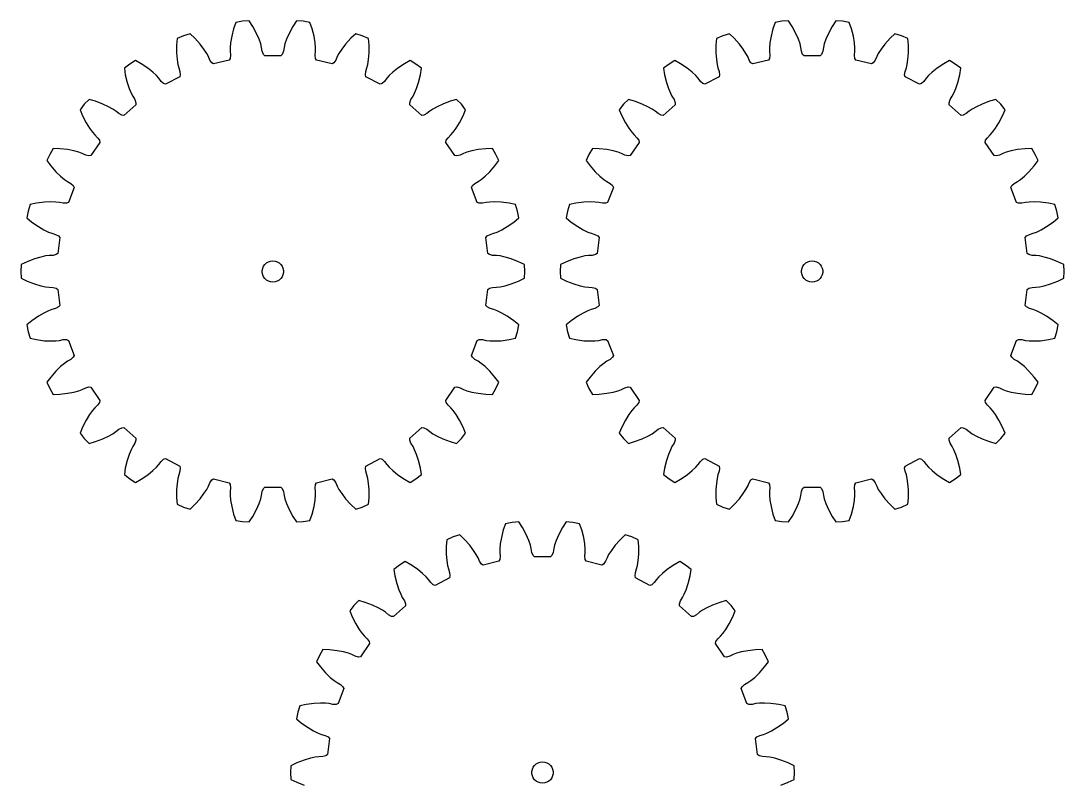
# Model space of a CAD drawing. Extents: x 0 to 148, y 0 to 213.
# Drawn here: x 0 to 147.6, y 104.7 to 212.7 of the extents above; entities that cross this region are included whole.
import ezdxf

# ---------------------------------------------------------------- set-up
doc = ezdxf.new("R2010")
doc.units = 0

msp = doc.modelspace()

# ---------------------------------------------------------------- linework, layer by layer
for p, q in [((31.35, 212.64), (30.4, 212.46)), ((32.32, 212.7), (31.35, 212.64)), ((32.82, 211.92), (32.32, 212.7)), ((38.98, 212.7), (38.48, 211.92)), ((39.95, 212.64), (38.98, 212.7)), ((40.9, 212.46), (39.95, 212.64)), ((107.65, 212.64), (106.7, 212.46)), ((108.62, 212.7), (107.65, 212.64)), ((109.12, 211.92), (108.62, 212.7)), ((115.28, 212.7), (114.78, 211.92)), ((116.25, 212.64), (115.28, 212.7)), ((117.2, 212.46), (116.25, 212.64)), ((30.1, 211.59), (29.83, 210.51)), ((30.4, 212.46), (30.1, 211.59)), ((33.35, 210.93), (32.82, 211.92)), ((38.48, 211.92), (37.95, 210.93)), ((41.2, 211.59), (40.9, 212.46)), ((41.48, 210.51), (41.2, 211.59)), ((106.4, 211.59), (106.13, 210.51)), ((106.7, 212.46), (106.4, 211.59)), ((109.65, 210.93), (109.12, 211.92)), ((114.78, 211.92), (114.26, 210.93)), ((117.5, 211.59), (117.2, 212.46)), ((117.78, 210.51), (117.5, 211.59)), ((22.12, 210.18), (22.04, 209.26)), ((23.01, 210.58), (22.12, 210.18)), ((23.93, 210.87), (23.01, 210.58)), ((24.61, 210.23), (23.93, 210.87)), ((25.35, 209.4), (24.61, 210.23)), ((29.67, 209.61), (29.61, 208.9)), ((29.83, 210.51), (29.67, 209.61)), ((33.71, 210.1), (33.35, 210.93)), ((33.94, 209.43), (33.71, 210.1)), ((37.59, 210.1), (37.36, 209.43)), ((37.95, 210.93), (37.59, 210.1)), ((41.63, 209.61), (41.48, 210.51)), ((41.69, 208.9), (41.63, 209.61)), ((46.7, 210.23), (45.95, 209.4)), ((47.37, 210.87), (46.7, 210.23)), ((48.29, 210.58), (47.37, 210.87)), ((49.18, 210.18), (48.29, 210.58)), ((49.26, 209.26), (49.18, 210.18)), ((98.43, 210.18), (98.34, 209.26)), ((99.31, 210.58), (98.43, 210.18)), ((100.24, 210.87), (99.31, 210.58)), ((100.91, 210.23), (100.24, 210.87)), ((101.65, 209.4), (100.91, 210.23)), ((105.97, 209.61), (105.91, 208.9)), ((106.13, 210.51), (105.97, 209.61)), ((110.01, 210.1), (109.65, 210.93)), ((110.24, 209.43), (110.01, 210.1)), ((113.89, 210.1), (113.66, 209.43)), ((114.26, 210.93), (113.89, 210.1)), ((117.93, 209.61), (117.78, 210.51)), ((117.99, 208.9), (117.93, 209.61)), ((123, 210.23), (122.25, 209.4)), ((123.67, 210.87), (123, 210.23)), ((124.59, 210.58), (123.67, 210.87)), ((125.48, 210.18), (124.59, 210.58)), ((125.56, 209.26), (125.48, 210.18)), ((22.04, 209.26), (22.04, 208.15)), ((22.04, 208.15), (22.1, 207.24)), ((25.91, 208.68), (25.35, 209.4)), ((26.29, 208.08), (25.91, 208.68)), ((29.61, 208.9), (29.61, 208.4)), ((29.61, 208.4), (29.65, 207.85)), ((34.06, 208.94), (33.94, 209.43)), ((34.16, 208.4), (34.06, 208.94)), ((34.31, 207.96), (34.16, 208.4)), ((37.15, 208.4), (36.99, 207.96)), ((37.24, 208.94), (37.15, 208.4)), ((37.36, 209.43), (37.24, 208.94)), ((41.65, 207.85), (41.69, 208.4)), ((41.69, 208.4), (41.69, 208.9)), ((45.4, 208.68), (45.01, 208.08)), ((45.95, 209.4), (45.4, 208.68)), ((49.2, 207.24), (49.27, 208.15)), ((49.27, 208.15), (49.26, 209.26)), ((98.34, 209.26), (98.34, 208.15)), ((98.34, 208.15), (98.4, 207.24)), ((102.21, 208.68), (101.65, 209.4)), ((102.59, 208.08), (102.21, 208.68)), ((105.91, 208.9), (105.91, 208.4)), ((105.91, 208.4), (105.95, 207.85)), ((110.37, 208.94), (110.24, 209.43)), ((110.46, 208.4), (110.37, 208.94)), ((110.61, 207.96), (110.46, 208.4)), ((113.45, 208.4), (113.29, 207.96)), ((113.54, 208.94), (113.45, 208.4)), ((113.66, 209.43), (113.54, 208.94)), ((117.96, 207.85), (118, 208.4)), ((118, 208.4), (117.99, 208.9)), ((121.7, 208.68), (121.31, 208.08)), ((122.25, 209.4), (121.7, 208.68)), ((125.5, 207.24), (125.57, 208.15)), ((125.57, 208.15), (125.56, 209.26)), ((16.23, 207.09), (15.4, 206.59)), ((17.03, 206.63), (16.23, 207.09)), ((22.1, 207.24), (22.21, 206.54)), ((26.53, 207.64), (26.29, 208.08)), ((26.74, 207.13), (26.53, 207.64)), ((27, 206.75), (26.74, 207.13)), ((27.24, 206.6), (27, 206.75)), ((29.46, 207.14), (27.24, 206.6)), ((29.6, 207.39), (29.46, 207.14)), ((29.65, 207.85), (29.6, 207.39)), ((34.51, 207.75), (34.31, 207.96)), ((36.79, 207.75), (34.51, 207.75)), ((36.99, 207.96), (36.79, 207.75)), ((41.7, 207.39), (41.65, 207.85)), ((41.85, 207.14), (41.7, 207.39)), ((44.06, 206.6), (41.85, 207.14)), ((44.3, 206.75), (44.06, 206.6)), ((44.56, 207.13), (44.3, 206.75)), ((44.77, 207.64), (44.56, 207.13)), ((45.01, 208.08), (44.77, 207.64)), ((49.09, 206.54), (49.2, 207.24)), ((55.07, 207.09), (54.27, 206.63)), ((55.9, 206.59), (55.07, 207.09)), ((92.53, 207.09), (91.7, 206.59)), ((93.33, 206.63), (92.53, 207.09)), ((98.4, 207.24), (98.51, 206.54)), ((102.83, 207.64), (102.59, 208.08)), ((103.05, 207.13), (102.83, 207.64)), ((103.3, 206.75), (103.05, 207.13)), ((103.55, 206.6), (103.3, 206.75)), ((105.76, 207.14), (103.55, 206.6)), ((105.9, 207.39), (105.76, 207.14)), ((105.95, 207.85), (105.9, 207.39)), ((110.81, 207.75), (110.61, 207.96)), ((113.09, 207.75), (110.81, 207.75)), ((113.29, 207.96), (113.09, 207.75)), ((118, 207.39), (117.96, 207.85)), ((118.15, 207.14), (118, 207.39)), ((120.36, 206.6), (118.15, 207.14)), ((120.6, 206.75), (120.36, 206.6)), ((120.86, 207.13), (120.6, 206.75)), ((121.08, 207.64), (120.86, 207.13)), ((121.31, 208.08), (121.08, 207.64)), ((125.39, 206.54), (125.5, 207.24)), ((131.37, 207.09), (130.57, 206.63)), ((132.2, 206.59), (131.37, 207.09)), ((15.4, 206.59), (14.64, 205.99)), ((14.64, 205.99), (14.78, 205.08)), ((17.96, 206.01), (17.03, 206.63)), ((18.67, 205.43), (17.96, 206.01)), ((19.18, 204.95), (18.67, 205.43)), ((22.21, 206.54), (22.33, 206.04)), ((22.33, 206.04), (22.5, 205.52)), ((22.5, 205.52), (22.56, 205.07)), ((48.74, 205.07), (48.8, 205.52)), ((48.8, 205.52), (48.97, 206.04)), ((48.97, 206.04), (49.09, 206.54)), ((52.64, 205.43), (52.12, 204.95)), ((53.35, 206.01), (52.64, 205.43)), ((54.27, 206.63), (53.35, 206.01)), ((56.67, 205.99), (55.9, 206.59)), ((56.52, 205.08), (56.67, 205.99)), ((91.7, 206.59), (90.94, 205.99)), ((90.94, 205.99), (91.08, 205.08)), ((94.26, 206.01), (93.33, 206.63)), ((94.97, 205.43), (94.26, 206.01)), ((95.48, 204.95), (94.97, 205.43)), ((98.51, 206.54), (98.63, 206.04)), ((98.63, 206.04), (98.8, 205.52)), ((98.8, 205.52), (98.86, 205.07)), ((125.04, 205.07), (125.11, 205.52)), ((125.11, 205.52), (125.28, 206.04)), ((125.28, 206.04), (125.39, 206.54)), ((128.94, 205.43), (128.42, 204.95)), ((129.65, 206.01), (128.94, 205.43)), ((130.57, 206.63), (129.65, 206.01)), ((132.97, 205.99), (132.2, 206.59)), ((132.83, 205.08), (132.97, 205.99)), ((14.78, 205.08), (15.04, 203.99)), ((15.04, 203.99), (15.32, 203.12)), ((19.52, 204.57), (19.18, 204.95)), ((19.85, 204.13), (19.52, 204.57)), ((20.19, 203.82), (19.85, 204.13)), ((20.46, 203.73), (20.19, 203.82)), ((22.48, 204.79), (20.46, 203.73)), ((22.56, 205.07), (22.48, 204.79)), ((48.82, 204.79), (48.74, 205.07)), ((50.84, 203.73), (48.82, 204.79)), ((51.11, 203.82), (50.84, 203.73)), ((51.45, 204.13), (51.11, 203.82)), ((51.78, 204.57), (51.45, 204.13)), ((52.12, 204.95), (51.78, 204.57)), ((55.98, 203.12), (56.27, 203.99)), ((56.27, 203.99), (56.52, 205.08)), ((91.08, 205.08), (91.34, 203.99)), ((91.34, 203.99), (91.62, 203.12)), ((95.82, 204.57), (95.48, 204.95)), ((96.15, 204.13), (95.82, 204.57)), ((96.49, 203.82), (96.15, 204.13)), ((96.77, 203.73), (96.49, 203.82)), ((98.78, 204.79), (96.77, 203.73)), ((98.86, 205.07), (98.78, 204.79)), ((125.12, 204.79), (125.04, 205.07)), ((127.14, 203.73), (125.12, 204.79)), ((127.41, 203.82), (127.14, 203.73)), ((127.75, 204.13), (127.41, 203.82)), ((128.08, 204.57), (127.75, 204.13)), ((128.42, 204.95), (128.08, 204.57)), ((132.28, 203.12), (132.57, 203.99)), ((132.57, 203.99), (132.83, 205.08)), ((15.32, 203.12), (15.59, 202.47)), ((15.59, 202.47), (15.82, 202.02)), ((55.48, 202.02), (55.71, 202.47)), ((55.71, 202.47), (55.98, 203.12)), ((91.62, 203.12), (91.89, 202.47)), ((91.89, 202.47), (92.12, 202.02)), ((131.78, 202.02), (132.01, 202.47)), ((132.01, 202.47), (132.28, 203.12)), ((8.97, 200.89), (8.37, 200.12)), ((9.65, 201.57), (8.97, 200.89)), ((10.54, 201.32), (9.65, 201.57)), ((11.59, 200.93), (10.54, 201.32)), ((12.41, 200.55), (11.59, 200.93)), ((16.27, 200.84), (14.57, 199.33)), ((15.82, 202.02), (16.11, 201.55)), ((16.11, 201.55), (16.28, 201.12)), ((16.28, 201.12), (16.27, 200.84)), ((55.02, 201.12), (55.19, 201.55)), ((55.03, 200.84), (55.02, 201.12)), ((56.73, 199.33), (55.03, 200.84)), ((55.19, 201.55), (55.48, 202.02)), ((59.71, 200.93), (58.89, 200.55)), ((60.76, 201.32), (59.71, 200.93)), ((61.65, 201.57), (60.76, 201.32)), ((62.34, 200.89), (61.65, 201.57)), ((62.93, 200.12), (62.34, 200.89)), ((85.27, 200.89), (84.67, 200.12)), ((85.95, 201.57), (85.27, 200.89)), ((86.84, 201.32), (85.95, 201.57)), ((87.89, 200.93), (86.84, 201.32)), ((88.72, 200.55), (87.89, 200.93)), ((92.57, 200.84), (90.87, 199.33)), ((92.12, 202.02), (92.41, 201.55)), ((92.41, 201.55), (92.59, 201.12)), ((92.59, 201.12), (92.57, 200.84)), ((131.32, 201.12), (131.49, 201.55)), ((131.33, 200.84), (131.32, 201.12)), ((133.03, 199.33), (131.33, 200.84)), ((131.49, 201.55), (131.78, 202.02)), ((136.02, 200.93), (135.19, 200.55)), ((137.06, 201.32), (136.02, 200.93)), ((137.95, 201.57), (137.06, 201.32)), ((138.64, 200.89), (137.95, 201.57)), ((139.24, 200.12), (138.64, 200.89)), ((8.37, 200.12), (8.72, 199.27)), ((8.72, 199.27), (9.23, 198.28)), ((13.03, 200.2), (12.41, 200.55)), ((13.45, 199.92), (13.03, 200.2)), ((13.88, 199.57), (13.45, 199.92)), ((14.28, 199.35), (13.88, 199.57)), ((14.57, 199.33), (14.28, 199.35)), ((57.02, 199.35), (56.73, 199.33)), ((57.43, 199.57), (57.02, 199.35)), ((57.85, 199.92), (57.43, 199.57)), ((58.27, 200.2), (57.85, 199.92)), ((58.89, 200.55), (58.27, 200.2)), ((62.07, 198.28), (62.58, 199.27)), ((62.58, 199.27), (62.93, 200.12)), ((84.67, 200.12), (85.03, 199.27)), ((85.03, 199.27), (85.54, 198.28)), ((89.33, 200.2), (88.72, 200.55)), ((89.75, 199.92), (89.33, 200.2)), ((90.18, 199.57), (89.75, 199.92)), ((90.58, 199.35), (90.18, 199.57)), ((90.87, 199.33), (90.58, 199.35)), ((133.32, 199.35), (133.03, 199.33)), ((133.73, 199.57), (133.32, 199.35)), ((134.15, 199.92), (133.73, 199.57)), ((134.57, 200.2), (134.15, 199.92)), ((135.19, 200.55), (134.57, 200.2)), ((138.37, 198.28), (138.88, 199.27)), ((138.88, 199.27), (139.24, 200.12)), ((9.23, 198.28), (9.72, 197.5)), ((61.58, 197.5), (62.07, 198.28)), ((85.54, 198.28), (86.02, 197.5)), ((137.89, 197.5), (138.37, 198.28)), ((9.72, 197.5), (10.14, 196.94)), ((10.14, 196.94), (10.47, 196.55)), ((10.47, 196.55), (10.86, 196.17)), ((60.44, 196.17), (60.83, 196.55)), ((60.83, 196.55), (61.16, 196.94)), ((61.16, 196.94), (61.58, 197.5)), ((86.02, 197.5), (86.44, 196.94)), ((86.44, 196.94), (86.77, 196.55)), ((86.77, 196.55), (87.16, 196.17)), ((136.74, 196.17), (137.13, 196.55)), ((137.13, 196.55), (137.46, 196.94)), ((137.46, 196.94), (137.89, 197.5)), ((11.19, 195.51), (9.9, 193.64)), ((10.86, 196.17), (11.13, 195.8)), ((11.13, 195.8), (11.19, 195.51)), ((60.11, 195.51), (60.17, 195.8)), ((61.4, 193.64), (60.11, 195.51)), ((60.17, 195.8), (60.44, 196.17)), ((87.49, 195.51), (86.2, 193.64)), ((87.16, 196.17), (87.43, 195.8)), ((87.43, 195.8), (87.49, 195.51)), ((136.41, 195.51), (136.47, 195.8)), ((137.71, 193.64), (136.41, 195.51)), ((136.47, 195.8), (136.74, 196.17)), ((4.08, 193.81), (3.69, 192.93)), ((4.59, 194.64), (4.08, 193.81)), ((5.51, 194.61), (4.59, 194.64)), ((6.62, 194.49), (5.51, 194.61)), ((7.51, 194.31), (6.62, 194.49)), ((8.2, 194.12), (7.51, 194.31)), ((8.67, 193.94), (8.2, 194.12)), ((9.17, 193.71), (8.67, 193.94)), ((9.61, 193.59), (9.17, 193.71)), ((9.9, 193.64), (9.61, 193.59)), ((61.69, 193.59), (61.4, 193.64)), ((62.14, 193.71), (61.69, 193.59)), ((62.63, 193.94), (62.14, 193.71)), ((63.11, 194.12), (62.63, 193.94)), ((63.79, 194.31), (63.11, 194.12)), ((64.68, 194.49), (63.79, 194.31)), ((65.79, 194.61), (64.68, 194.49)), ((66.72, 194.64), (65.79, 194.61)), ((67.22, 193.81), (66.72, 194.64)), ((67.62, 192.93), (67.22, 193.81)), ((80.38, 193.81), (79.99, 192.93)), ((80.89, 194.64), (80.38, 193.81)), ((81.81, 194.61), (80.89, 194.64)), ((82.92, 194.49), (81.81, 194.61)), ((83.81, 194.31), (82.92, 194.49)), ((84.5, 194.12), (83.81, 194.31)), ((84.97, 193.94), (84.5, 194.12)), ((85.47, 193.71), (84.97, 193.94)), ((85.91, 193.59), (85.47, 193.71)), ((86.2, 193.64), (85.91, 193.59)), ((137.99, 193.59), (137.71, 193.64)), ((138.44, 193.71), (137.99, 193.59)), ((138.93, 193.94), (138.44, 193.71)), ((139.41, 194.12), (138.93, 193.94)), ((140.09, 194.31), (139.41, 194.12)), ((140.99, 194.49), (140.09, 194.31)), ((142.09, 194.61), (140.99, 194.49)), ((143.02, 194.64), (142.09, 194.61)), ((143.52, 193.81), (143.02, 194.64)), ((143.92, 192.93), (143.52, 193.81)), ((3.69, 192.93), (4.24, 192.19)), ((4.24, 192.19), (4.97, 191.35)), ((66.33, 191.35), (67.07, 192.19)), ((67.07, 192.19), (67.62, 192.93)), ((79.99, 192.93), (80.54, 192.19)), ((80.54, 192.19), (81.27, 191.35)), ((142.63, 191.35), (143.37, 192.19)), ((143.37, 192.19), (143.92, 192.93)), ((4.97, 191.35), (5.62, 190.71)), ((5.62, 190.71), (6.17, 190.26)), ((65.13, 190.26), (65.68, 190.71)), ((65.68, 190.71), (66.33, 191.35)), ((81.27, 191.35), (81.92, 190.71)), ((81.92, 190.71), (82.47, 190.26)), ((141.43, 190.26), (141.98, 190.71)), ((141.98, 190.71), (142.63, 191.35)), ((6.17, 190.26), (6.58, 189.97)), ((6.58, 189.97), (7.05, 189.69)), ((7.53, 189.13), (6.72, 187)), ((7.05, 189.69), (7.41, 189.39)), ((7.41, 189.39), (7.53, 189.13)), ((63.77, 189.13), (63.9, 189.39)), ((64.58, 187), (63.77, 189.13)), ((63.9, 189.39), (64.25, 189.69)), ((64.25, 189.69), (64.72, 189.97)), ((64.72, 189.97), (65.13, 190.26)), ((82.47, 190.26), (82.88, 189.97)), ((82.88, 189.97), (83.36, 189.69)), ((83.83, 189.13), (83.02, 187)), ((83.36, 189.69), (83.71, 189.39)), ((83.71, 189.39), (83.83, 189.13)), ((140.07, 189.13), (140.2, 189.39)), ((140.88, 187), (140.07, 189.13)), ((140.2, 189.39), (140.55, 189.69)), ((140.55, 189.69), (141.02, 189.97)), ((141.02, 189.97), (141.43, 190.26)), ((1.32, 186.7), (1.04, 185.78)), ((2.23, 186.9), (1.32, 186.7)), ((3.34, 187.04), (2.23, 186.9)), ((4.25, 187.08), (3.34, 187.04)), ((4.95, 187.06), (4.25, 187.08)), ((5.46, 187), (4.95, 187.06)), ((5.99, 186.9), (5.46, 187)), ((6.46, 186.89), (5.99, 186.9)), ((6.72, 187), (6.46, 186.89)), ((64.84, 186.89), (64.58, 187)), ((65.31, 186.9), (64.84, 186.89)), ((65.84, 187), (65.31, 186.9)), ((66.35, 187.06), (65.84, 187)), ((67.05, 187.08), (66.35, 187.06)), ((67.97, 187.04), (67.05, 187.08)), ((69.07, 186.9), (67.97, 187.04)), ((69.98, 186.7), (69.07, 186.9)), ((70.27, 185.78), (69.98, 186.7)), ((77.63, 186.7), (77.34, 185.78)), ((78.53, 186.9), (77.63, 186.7)), ((79.64, 187.04), (78.53, 186.9)), ((80.55, 187.08), (79.64, 187.04)), ((81.26, 187.06), (80.55, 187.08)), ((81.76, 187), (81.26, 187.06)), ((82.3, 186.9), (81.76, 187)), ((82.76, 186.89), (82.3, 186.9)), ((83.02, 187), (82.76, 186.89)), ((141.15, 186.89), (140.88, 187)), ((141.61, 186.9), (141.15, 186.89)), ((142.15, 187), (141.61, 186.9)), ((142.65, 187.06), (142.15, 187)), ((143.36, 187.08), (142.65, 187.06)), ((144.27, 187.04), (143.36, 187.08)), ((145.37, 186.9), (144.27, 187.04)), ((146.28, 186.7), (145.37, 186.9)), ((146.57, 185.78), (146.28, 186.7)), ((1.04, 185.78), (0.86, 184.82)), ((0.86, 184.82), (1.57, 184.23)), ((69.73, 184.23), (70.44, 184.82)), ((70.44, 184.82), (70.27, 185.78)), ((77.34, 185.78), (77.16, 184.82)), ((77.16, 184.82), (77.87, 184.23)), ((146.03, 184.23), (146.74, 184.82)), ((146.74, 184.82), (146.57, 185.78)), ((1.57, 184.23), (2.49, 183.59)), ((2.49, 183.59), (3.27, 183.13)), ((3.27, 183.13), (3.91, 182.82)), ((67.39, 182.82), (68.03, 183.13)), ((68.03, 183.13), (68.82, 183.59)), ((68.82, 183.59), (69.73, 184.23)), ((77.87, 184.23), (78.79, 183.59)), ((78.79, 183.59), (79.57, 183.13)), ((79.57, 183.13), (80.21, 182.82)), ((143.69, 182.82), (144.33, 183.13)), ((144.33, 183.13), (145.12, 183.59)), ((145.12, 183.59), (146.03, 184.23)), ((3.91, 182.82), (4.38, 182.64)), ((4.38, 182.64), (4.91, 182.48)), ((4.91, 182.48), (5.32, 182.28)), ((5.5, 182.05), (5.23, 179.79)), ((5.32, 182.28), (5.5, 182.05)), ((65.8, 182.05), (65.98, 182.28)), ((66.07, 179.79), (65.8, 182.05)), ((65.98, 182.28), (66.39, 182.48)), ((66.39, 182.48), (66.92, 182.64)), ((66.92, 182.64), (67.39, 182.82)), ((80.21, 182.82), (80.68, 182.64)), ((80.68, 182.64), (81.21, 182.48)), ((81.21, 182.48), (81.62, 182.28)), ((81.8, 182.05), (81.53, 179.79)), ((81.62, 182.28), (81.8, 182.05)), ((142.1, 182.05), (142.28, 182.28)), ((142.37, 179.79), (142.1, 182.05)), ((142.28, 182.28), (142.7, 182.48)), ((142.7, 182.48), (143.22, 182.64)), ((143.22, 182.64), (143.69, 182.82)), ((0.89, 178.62), (0.06, 178.21)), ((1.93, 179.02), (0.89, 178.62)), ((2.81, 179.28), (1.93, 179.02)), ((3.5, 179.43), (2.81, 179.28)), ((4, 179.49), (3.5, 179.43)), ((4.55, 179.52), (4, 179.49)), ((5, 179.62), (4.55, 179.52)), ((5.23, 179.79), (5, 179.62)), ((34.77, 178.46), (35.04, 178.62)), ((35.04, 178.62), (35.34, 178.71)), ((35.34, 178.71), (35.65, 178.75)), ((35.65, 178.75), (35.96, 178.71)), ((35.96, 178.71), (36.26, 178.62)), ((36.26, 178.62), (36.53, 178.46)), ((66.3, 179.62), (66.07, 179.79)), ((66.75, 179.52), (66.3, 179.62)), ((67.3, 179.49), (66.75, 179.52)), ((67.8, 179.43), (67.3, 179.49)), ((68.5, 179.28), (67.8, 179.43)), ((69.37, 179.02), (68.5, 179.28)), ((70.41, 178.62), (69.37, 179.02)), ((71.24, 178.21), (70.41, 178.62)), ((77.19, 178.62), (76.36, 178.21)), ((78.23, 179.02), (77.19, 178.62)), ((79.11, 179.28), (78.23, 179.02)), ((79.8, 179.43), (79.11, 179.28)), ((80.3, 179.49), (79.8, 179.43)), ((80.85, 179.52), (80.3, 179.49)), ((81.3, 179.62), (80.85, 179.52)), ((81.53, 179.79), (81.3, 179.62)), ((111.07, 178.46), (111.34, 178.62)), ((111.34, 178.62), (111.64, 178.71)), ((111.64, 178.71), (111.95, 178.75)), ((111.95, 178.75), (112.26, 178.71)), ((112.26, 178.71), (112.56, 178.62)), ((112.56, 178.62), (112.83, 178.46)), ((142.6, 179.62), (142.37, 179.79)), ((143.06, 179.52), (142.6, 179.62)), ((143.6, 179.49), (143.06, 179.52)), ((144.1, 179.43), (143.6, 179.49)), ((144.8, 179.28), (144.1, 179.43)), ((145.67, 179.02), (144.8, 179.28)), ((146.71, 178.62), (145.67, 179.02)), ((147.54, 178.21), (146.71, 178.62)), ((0.06, 178.21), (0, 177.25)), ((0, 177.25), (0.06, 176.28)), ((34.16, 177.4), (34.22, 177.71)), ((34.16, 177.09), (34.16, 177.4)), ((34.22, 177.71), (34.35, 178)), ((34.35, 178), (34.54, 178.25)), ((34.54, 178.25), (34.77, 178.46)), ((36.53, 178.46), (36.77, 178.25)), ((36.77, 178.25), (36.95, 178)), ((36.95, 178), (37.08, 177.71)), ((37.08, 177.71), (37.14, 177.4)), ((37.14, 177.4), (37.14, 177.09)), ((71.3, 177.25), (71.24, 178.21)), ((71.24, 176.28), (71.3, 177.25)), ((76.36, 178.21), (76.3, 177.25)), ((76.3, 177.25), (76.36, 176.28)), ((110.46, 177.4), (110.53, 177.71)), ((110.46, 177.09), (110.46, 177.4)), ((110.53, 177.71), (110.65, 178)), ((110.65, 178), (110.84, 178.25)), ((110.84, 178.25), (111.07, 178.46)), ((112.83, 178.46), (113.07, 178.25)), ((113.07, 178.25), (113.25, 178)), ((113.25, 178), (113.38, 177.71)), ((113.38, 177.71), (113.44, 177.4)), ((113.44, 177.4), (113.44, 177.09)), ((147.6, 177.25), (147.54, 178.21)), ((147.54, 176.28), (147.6, 177.25)), ((0.06, 176.28), (0.89, 175.88)), ((0.89, 175.88), (1.93, 175.47)), ((34.22, 176.78), (34.16, 177.09)), ((34.35, 176.5), (34.22, 176.78)), ((34.54, 176.24), (34.35, 176.5)), ((34.77, 176.03), (34.54, 176.24)), ((35.04, 175.88), (34.77, 176.03)), ((35.34, 175.78), (35.04, 175.88)), ((35.65, 175.75), (35.34, 175.78)), ((35.96, 175.78), (35.65, 175.75)), ((36.26, 175.88), (35.96, 175.78)), ((36.53, 176.03), (36.26, 175.88)), ((36.77, 176.24), (36.53, 176.03)), ((36.95, 176.5), (36.77, 176.24)), ((37.08, 176.78), (36.95, 176.5)), ((37.14, 177.09), (37.08, 176.78)), ((69.37, 175.47), (70.41, 175.88)), ((70.41, 175.88), (71.24, 176.28)), ((76.36, 176.28), (77.19, 175.88)), ((77.19, 175.88), (78.23, 175.47)), ((110.53, 176.78), (110.46, 177.09)), ((110.65, 176.5), (110.53, 176.78)), ((110.84, 176.24), (110.65, 176.5)), ((111.07, 176.03), (110.84, 176.24)), ((111.34, 175.88), (111.07, 176.03)), ((111.64, 175.78), (111.34, 175.88)), ((111.95, 175.75), (111.64, 175.78)), ((112.26, 175.78), (111.95, 175.75)), ((112.56, 175.88), (112.26, 175.78)), ((112.83, 176.03), (112.56, 175.88)), ((113.07, 176.24), (112.83, 176.03)), ((113.25, 176.5), (113.07, 176.24)), ((113.38, 176.78), (113.25, 176.5)), ((113.44, 177.09), (113.38, 176.78)), ((145.67, 175.47), (146.71, 175.88)), ((146.71, 175.88), (147.54, 176.28)), ((1.93, 175.47), (2.81, 175.21)), ((2.81, 175.21), (3.5, 175.07)), ((3.5, 175.07), (4, 175)), ((4, 175), (4.55, 174.98)), ((4.55, 174.98), (5, 174.87)), ((5, 174.87), (5.23, 174.7)), ((5.23, 174.7), (5.5, 172.44)), ((65.8, 172.44), (66.07, 174.7)), ((66.07, 174.7), (66.3, 174.87)), ((66.3, 174.87), (66.75, 174.98)), ((66.75, 174.98), (67.3, 175)), ((67.3, 175), (67.8, 175.07)), ((67.8, 175.07), (68.5, 175.21)), ((68.5, 175.21), (69.37, 175.47)), ((78.23, 175.47), (79.11, 175.21)), ((79.11, 175.21), (79.8, 175.07)), ((79.8, 175.07), (80.3, 175)), ((80.3, 175), (80.85, 174.98)), ((80.85, 174.98), (81.3, 174.87)), ((81.3, 174.87), (81.53, 174.7)), ((81.53, 174.7), (81.8, 172.44)), ((142.1, 172.44), (142.37, 174.7)), ((142.37, 174.7), (142.6, 174.87)), ((142.6, 174.87), (143.06, 174.98)), ((143.06, 174.98), (143.6, 175)), ((143.6, 175), (144.1, 175.07)), ((144.1, 175.07), (144.8, 175.21)), ((144.8, 175.21), (145.67, 175.47)), ((3.27, 171.36), (2.49, 170.9)), ((3.91, 171.67), (3.27, 171.36)), ((4.38, 171.85), (3.91, 171.67)), ((4.91, 172.01), (4.38, 171.85)), ((5.32, 172.22), (4.91, 172.01)), ((5.5, 172.44), (5.32, 172.22)), ((65.98, 172.22), (65.8, 172.44)), ((66.39, 172.01), (65.98, 172.22)), ((66.92, 171.85), (66.39, 172.01)), ((67.39, 171.67), (66.92, 171.85)), ((68.03, 171.36), (67.39, 171.67)), ((68.82, 170.9), (68.03, 171.36)), ((79.57, 171.36), (78.79, 170.9)), ((80.21, 171.67), (79.57, 171.36)), ((80.68, 171.85), (80.21, 171.67)), ((81.21, 172.01), (80.68, 171.85)), ((81.62, 172.22), (81.21, 172.01)), ((81.8, 172.44), (81.62, 172.22)), ((142.28, 172.22), (142.1, 172.44)), ((142.7, 172.01), (142.28, 172.22)), ((143.22, 171.85), (142.7, 172.01)), ((143.69, 171.67), (143.22, 171.85)), ((144.33, 171.36), (143.69, 171.67)), ((145.12, 170.9), (144.33, 171.36)), ((1.57, 170.26), (0.86, 169.67)), ((2.49, 170.9), (1.57, 170.26)), ((69.73, 170.26), (68.82, 170.9)), ((70.44, 169.67), (69.73, 170.26)), ((77.87, 170.26), (77.16, 169.67)), ((78.79, 170.9), (77.87, 170.26)), ((146.03, 170.26), (145.12, 170.9)), ((146.74, 169.67), (146.03, 170.26)), ((0.86, 169.67), (1.04, 168.71)), ((1.04, 168.71), (1.32, 167.79)), ((69.98, 167.79), (70.27, 168.71)), ((70.27, 168.71), (70.44, 169.67)), ((77.16, 169.67), (77.34, 168.71)), ((77.34, 168.71), (77.63, 167.79)), ((146.28, 167.79), (146.57, 168.71)), ((146.57, 168.71), (146.74, 169.67)), ((1.32, 167.79), (2.23, 167.6)), ((2.23, 167.6), (3.34, 167.45)), ((3.34, 167.45), (4.25, 167.41)), ((4.25, 167.41), (4.95, 167.43)), ((4.95, 167.43), (5.46, 167.49)), ((5.46, 167.49), (5.99, 167.6)), ((5.99, 167.6), (6.46, 167.61)), ((6.46, 167.61), (6.72, 167.49)), ((6.72, 167.49), (7.53, 165.36)), ((63.77, 165.36), (64.58, 167.49)), ((64.58, 167.49), (64.84, 167.61)), ((64.84, 167.61), (65.31, 167.6)), ((65.31, 167.6), (65.84, 167.49)), ((65.84, 167.49), (66.35, 167.43)), ((66.35, 167.43), (67.05, 167.41)), ((67.05, 167.41), (67.97, 167.45)), ((67.97, 167.45), (69.07, 167.6)), ((69.07, 167.6), (69.98, 167.79)), ((77.63, 167.79), (78.53, 167.6)), ((78.53, 167.6), (79.64, 167.45)), ((79.64, 167.45), (80.55, 167.41)), ((80.55, 167.41), (81.26, 167.43)), ((81.26, 167.43), (81.76, 167.49)), ((81.76, 167.49), (82.3, 167.6)), ((82.3, 167.6), (82.76, 167.61)), ((82.76, 167.61), (83.02, 167.49)), ((83.02, 167.49), (83.83, 165.36)), ((140.07, 165.36), (140.88, 167.49)), ((140.88, 167.49), (141.15, 167.61)), ((141.15, 167.61), (141.61, 167.6)), ((141.61, 167.6), (142.15, 167.49)), ((142.15, 167.49), (142.65, 167.43)), ((142.65, 167.43), (143.36, 167.41)), ((143.36, 167.41), (144.27, 167.45)), ((144.27, 167.45), (145.37, 167.6)), ((145.37, 167.6), (146.28, 167.79)), ((7.53, 165.36), (7.41, 165.1)), ((63.9, 165.1), (63.77, 165.36)), ((83.83, 165.36), (83.71, 165.1)), ((140.2, 165.1), (140.07, 165.36)), ((6.17, 164.24), (5.62, 163.78)), ((6.58, 164.53), (6.17, 164.24)), ((7.05, 164.8), (6.58, 164.53)), ((7.41, 165.1), (7.05, 164.8)), ((64.25, 164.8), (63.9, 165.1)), ((64.72, 164.53), (64.25, 164.8)), ((65.13, 164.24), (64.72, 164.53)), ((65.68, 163.78), (65.13, 164.24)), ((82.47, 164.24), (81.92, 163.78)), ((82.88, 164.53), (82.47, 164.24)), ((83.36, 164.8), (82.88, 164.53)), ((83.71, 165.1), (83.36, 164.8)), ((140.55, 164.8), (140.2, 165.1)), ((141.02, 164.53), (140.55, 164.8)), ((141.43, 164.24), (141.02, 164.53)), ((141.98, 163.78), (141.43, 164.24)), ((4.97, 163.15), (4.24, 162.31)), ((5.62, 163.78), (4.97, 163.15)), ((66.33, 163.15), (65.68, 163.78)), ((67.07, 162.31), (66.33, 163.15)), ((81.27, 163.15), (80.54, 162.31)), ((81.92, 163.78), (81.27, 163.15)), ((142.63, 163.15), (141.98, 163.78)), ((143.37, 162.31), (142.63, 163.15)), ((4.24, 162.31), (3.69, 161.56)), ((3.69, 161.56), (4.08, 160.68)), ((9.17, 160.78), (9.61, 160.9)), ((9.61, 160.9), (9.9, 160.85)), ((61.4, 160.85), (61.69, 160.9)), ((61.69, 160.9), (62.14, 160.78)), ((67.62, 161.56), (67.07, 162.31)), ((67.22, 160.68), (67.62, 161.56)), ((80.54, 162.31), (79.99, 161.56)), ((79.99, 161.56), (80.38, 160.68)), ((85.47, 160.78), (85.91, 160.9)), ((85.91, 160.9), (86.2, 160.85)), ((137.71, 160.85), (137.99, 160.9)), ((137.99, 160.9), (138.44, 160.78)), ((143.92, 161.56), (143.37, 162.31)), ((143.52, 160.68), (143.92, 161.56)), ((4.08, 160.68), (4.59, 159.85)), ((4.59, 159.85), (5.51, 159.88)), ((5.51, 159.88), (6.62, 160.01)), ((6.62, 160.01), (7.51, 160.18)), ((7.51, 160.18), (8.2, 160.37)), ((8.2, 160.37), (8.67, 160.55)), ((8.67, 160.55), (9.17, 160.78)), ((9.9, 160.85), (11.19, 158.98)), ((60.11, 158.98), (61.4, 160.85)), ((62.14, 160.78), (62.63, 160.55)), ((62.63, 160.55), (63.11, 160.37)), ((63.11, 160.37), (63.79, 160.18)), ((63.79, 160.18), (64.68, 160.01)), ((64.68, 160.01), (65.79, 159.88)), ((65.79, 159.88), (66.72, 159.85)), ((66.72, 159.85), (67.22, 160.68)), ((80.38, 160.68), (80.89, 159.85)), ((80.89, 159.85), (81.81, 159.88)), ((81.81, 159.88), (82.92, 160.01)), ((82.92, 160.01), (83.81, 160.18)), ((83.81, 160.18), (84.5, 160.37)), ((84.5, 160.37), (84.97, 160.55)), ((84.97, 160.55), (85.47, 160.78)), ((86.2, 160.85), (87.49, 158.98)), ((136.41, 158.98), (137.71, 160.85)), ((138.44, 160.78), (138.93, 160.55)), ((138.93, 160.55), (139.41, 160.37)), ((139.41, 160.37), (140.09, 160.18)), ((140.09, 160.18), (140.99, 160.01)), ((140.99, 160.01), (142.09, 159.88)), ((142.09, 159.88), (143.02, 159.85)), ((143.02, 159.85), (143.52, 160.68)), ((10.47, 157.94), (10.14, 157.56)), ((10.86, 158.32), (10.47, 157.94)), ((11.13, 158.7), (10.86, 158.32)), ((11.19, 158.98), (11.13, 158.7)), ((60.17, 158.7), (60.11, 158.98)), ((60.44, 158.32), (60.17, 158.7)), ((60.83, 157.94), (60.44, 158.32)), ((61.16, 157.56), (60.83, 157.94)), ((86.77, 157.94), (86.44, 157.56)), ((87.16, 158.32), (86.77, 157.94)), ((87.43, 158.7), (87.16, 158.32)), ((87.49, 158.98), (87.43, 158.7)), ((136.47, 158.7), (136.41, 158.98)), ((136.74, 158.32), (136.47, 158.7)), ((137.13, 157.94), (136.74, 158.32)), ((137.46, 157.56), (137.13, 157.94)), ((9.72, 156.99), (9.23, 156.21)), ((10.14, 157.56), (9.72, 156.99)), ((61.58, 156.99), (61.16, 157.56)), ((62.07, 156.21), (61.58, 156.99)), ((86.02, 156.99), (85.54, 156.21)), ((86.44, 157.56), (86.02, 156.99)), ((137.89, 156.99), (137.46, 157.56)), ((138.37, 156.21), (137.89, 156.99)), ((8.72, 155.22), (8.37, 154.37)), ((9.23, 156.21), (8.72, 155.22)), ((13.88, 154.92), (14.28, 155.14)), ((14.28, 155.14), (14.57, 155.17)), ((14.57, 155.17), (16.27, 153.66)), ((55.03, 153.66), (56.73, 155.17)), ((56.73, 155.17), (57.02, 155.14)), ((57.02, 155.14), (57.43, 154.92)), ((62.58, 155.22), (62.07, 156.21)), ((62.93, 154.37), (62.58, 155.22)), ((85.03, 155.22), (84.67, 154.37)), ((85.54, 156.21), (85.03, 155.22)), ((90.18, 154.92), (90.58, 155.14)), ((90.58, 155.14), (90.87, 155.17)), ((90.87, 155.17), (92.57, 153.66)), ((131.33, 153.66), (133.03, 155.17)), ((133.03, 155.17), (133.32, 155.14)), ((133.32, 155.14), (133.73, 154.92)), ((138.88, 155.22), (138.37, 156.21)), ((139.24, 154.37), (138.88, 155.22)), ((8.37, 154.37), (8.97, 153.61)), ((8.97, 153.61), (9.65, 152.92)), ((10.54, 153.17), (11.59, 153.56)), ((11.59, 153.56), (12.41, 153.94)), ((12.41, 153.94), (13.03, 154.29)), ((13.03, 154.29), (13.45, 154.58)), ((13.45, 154.58), (13.88, 154.92)), ((16.27, 153.66), (16.28, 153.37)), ((55.02, 153.37), (55.03, 153.66)), ((57.43, 154.92), (57.85, 154.58)), ((57.85, 154.58), (58.27, 154.29)), ((58.27, 154.29), (58.89, 153.94)), ((58.89, 153.94), (59.71, 153.56)), ((59.71, 153.56), (60.76, 153.17)), ((61.65, 152.92), (62.34, 153.61)), ((62.34, 153.61), (62.93, 154.37)), ((84.67, 154.37), (85.27, 153.61)), ((85.27, 153.61), (85.95, 152.92)), ((86.84, 153.17), (87.89, 153.56)), ((87.89, 153.56), (88.72, 153.94)), ((88.72, 153.94), (89.33, 154.29)), ((89.33, 154.29), (89.75, 154.58)), ((89.75, 154.58), (90.18, 154.92)), ((92.57, 153.66), (92.59, 153.37)), ((131.32, 153.37), (131.33, 153.66)), ((133.73, 154.92), (134.15, 154.58)), ((134.15, 154.58), (134.57, 154.29)), ((134.57, 154.29), (135.19, 153.94)), ((135.19, 153.94), (136.02, 153.56)), ((136.02, 153.56), (137.06, 153.17)), ((137.95, 152.92), (138.64, 153.61)), ((138.64, 153.61), (139.24, 154.37)), ((9.65, 152.92), (10.54, 153.17)), ((15.82, 152.47), (15.59, 152.02)), ((16.11, 152.94), (15.82, 152.47)), ((16.28, 153.37), (16.11, 152.94)), ((55.19, 152.94), (55.02, 153.37)), ((55.48, 152.47), (55.19, 152.94)), ((55.71, 152.02), (55.48, 152.47)), ((60.76, 153.17), (61.65, 152.92)), ((85.95, 152.92), (86.84, 153.17)), ((92.12, 152.47), (91.89, 152.02)), ((92.41, 152.94), (92.12, 152.47)), ((92.59, 153.37), (92.41, 152.94)), ((131.49, 152.94), (131.32, 153.37)), ((131.78, 152.47), (131.49, 152.94)), ((132.01, 152.02), (131.78, 152.47)), ((137.06, 153.17), (137.95, 152.92)), ((15.32, 151.37), (15.04, 150.5)), ((15.59, 152.02), (15.32, 151.37)), ((19.85, 150.36), (20.19, 150.67)), ((20.19, 150.67), (20.46, 150.76)), ((20.46, 150.76), (22.48, 149.7)), ((48.82, 149.7), (50.84, 150.76)), ((50.84, 150.76), (51.11, 150.67)), ((51.11, 150.67), (51.45, 150.36)), ((55.98, 151.37), (55.71, 152.02)), ((56.27, 150.5), (55.98, 151.37)), ((91.62, 151.37), (91.34, 150.5)), ((91.89, 152.02), (91.62, 151.37)), ((96.15, 150.36), (96.49, 150.67)), ((96.49, 150.67), (96.77, 150.76)), ((96.77, 150.76), (98.78, 149.7)), ((125.12, 149.7), (127.14, 150.76)), ((127.14, 150.76), (127.41, 150.67)), ((127.41, 150.67), (127.75, 150.36)), ((132.28, 151.37), (132.01, 152.02)), ((132.57, 150.5), (132.28, 151.37)), ((14.78, 149.42), (14.64, 148.5)), ((15.04, 150.5), (14.78, 149.42)), ((18.67, 149.06), (19.18, 149.55)), ((19.18, 149.55), (19.52, 149.92)), ((19.52, 149.92), (19.85, 150.36)), ((22.48, 149.7), (22.56, 149.43)), ((22.56, 149.43), (22.5, 148.97)), ((48.74, 149.43), (48.82, 149.7)), ((48.8, 148.97), (48.74, 149.43)), ((51.45, 150.36), (51.78, 149.92)), ((51.78, 149.92), (52.12, 149.55)), ((52.12, 149.55), (52.64, 149.06)), ((56.52, 149.42), (56.27, 150.5)), ((56.67, 148.5), (56.52, 149.42)), ((91.08, 149.42), (90.94, 148.5)), ((91.34, 150.5), (91.08, 149.42)), ((94.97, 149.06), (95.48, 149.55)), ((95.48, 149.55), (95.82, 149.92)), ((95.82, 149.92), (96.15, 150.36)), ((98.78, 149.7), (98.86, 149.43)), ((98.86, 149.43), (98.8, 148.97)), ((125.04, 149.43), (125.12, 149.7)), ((125.11, 148.97), (125.04, 149.43)), ((127.75, 150.36), (128.08, 149.92)), ((128.08, 149.92), (128.42, 149.55)), ((128.42, 149.55), (128.94, 149.06)), ((132.83, 149.42), (132.57, 150.5)), ((132.97, 148.5), (132.83, 149.42)), ((14.64, 148.5), (15.4, 147.91)), ((15.4, 147.91), (16.23, 147.4)), ((16.23, 147.4), (17.03, 147.86)), ((17.03, 147.86), (17.96, 148.49)), ((17.96, 148.49), (18.67, 149.06)), ((22.21, 147.96), (22.1, 147.26)), ((22.33, 148.45), (22.21, 147.96)), ((22.5, 148.97), (22.33, 148.45)), ((26.74, 147.36), (27, 147.74)), ((27, 147.74), (27.24, 147.9)), ((27.24, 147.9), (29.46, 147.35)), ((41.85, 147.35), (44.06, 147.9)), ((44.06, 147.9), (44.3, 147.74)), ((44.3, 147.74), (44.56, 147.36)), ((48.97, 148.45), (48.8, 148.97)), ((49.09, 147.96), (48.97, 148.45)), ((49.2, 147.26), (49.09, 147.96)), ((52.64, 149.06), (53.35, 148.49)), ((53.35, 148.49), (54.27, 147.86)), ((54.27, 147.86), (55.07, 147.4)), ((55.07, 147.4), (55.9, 147.91)), ((55.9, 147.91), (56.67, 148.5)), ((90.94, 148.5), (91.7, 147.91)), ((91.7, 147.91), (92.53, 147.4)), ((92.53, 147.4), (93.33, 147.86)), ((93.33, 147.86), (94.26, 148.49)), ((94.26, 148.49), (94.97, 149.06)), ((98.51, 147.96), (98.4, 147.26)), ((98.63, 148.45), (98.51, 147.96)), ((98.8, 148.97), (98.63, 148.45)), ((103.05, 147.36), (103.3, 147.74)), ((103.3, 147.74), (103.55, 147.9)), ((103.55, 147.9), (105.76, 147.35)), ((118.15, 147.35), (120.36, 147.9)), ((120.36, 147.9), (120.6, 147.74)), ((120.6, 147.74), (120.86, 147.36)), ((125.28, 148.45), (125.11, 148.97)), ((125.39, 147.96), (125.28, 148.45)), ((125.5, 147.26), (125.39, 147.96)), ((128.94, 149.06), (129.65, 148.49)), ((129.65, 148.49), (130.57, 147.86)), ((130.57, 147.86), (131.37, 147.4)), ((131.37, 147.4), (132.2, 147.91)), ((132.2, 147.91), (132.97, 148.5)), ((22.1, 147.26), (22.04, 146.35)), ((22.04, 146.35), (22.04, 145.23)), ((25.91, 145.81), (26.29, 146.41)), ((26.29, 146.41), (26.53, 146.86)), ((26.53, 146.86), (26.74, 147.36)), ((29.46, 147.35), (29.6, 147.1)), ((29.6, 147.1), (29.65, 146.64)), ((29.65, 146.64), (29.61, 146.1)), ((34.16, 146.1), (34.31, 146.53)), ((34.31, 146.53), (34.51, 146.74)), ((34.51, 146.74), (36.79, 146.74)), ((36.79, 146.74), (36.99, 146.53)), ((36.99, 146.53), (37.15, 146.1)), ((41.65, 146.64), (41.7, 147.1)), ((41.69, 146.1), (41.65, 146.64)), ((41.7, 147.1), (41.85, 147.35)), ((44.56, 147.36), (44.77, 146.86)), ((44.77, 146.86), (45.01, 146.41)), ((45.01, 146.41), (45.4, 145.81)), ((49.27, 146.35), (49.2, 147.26)), ((49.26, 145.23), (49.27, 146.35)), ((98.4, 147.26), (98.34, 146.35)), ((98.34, 146.35), (98.34, 145.23)), ((102.21, 145.81), (102.59, 146.41)), ((102.59, 146.41), (102.83, 146.86)), ((102.83, 146.86), (103.05, 147.36)), ((105.76, 147.35), (105.9, 147.1)), ((105.9, 147.1), (105.95, 146.64)), ((105.95, 146.64), (105.91, 146.1)), ((110.46, 146.1), (110.61, 146.53)), ((110.61, 146.53), (110.81, 146.74)), ((110.81, 146.74), (113.09, 146.74)), ((113.09, 146.74), (113.29, 146.53)), ((113.29, 146.53), (113.45, 146.1)), ((117.96, 146.64), (118, 147.1)), ((118, 146.1), (117.96, 146.64)), ((118, 147.1), (118.15, 147.35)), ((120.86, 147.36), (121.08, 146.86)), ((121.08, 146.86), (121.31, 146.41)), ((121.31, 146.41), (121.7, 145.81)), ((125.57, 146.35), (125.5, 147.26)), ((125.56, 145.23), (125.57, 146.35)), ((22.04, 145.23), (22.12, 144.31)), ((24.61, 144.26), (25.35, 145.09)), ((25.35, 145.09), (25.91, 145.81)), ((29.61, 146.1), (29.61, 145.59)), ((29.61, 145.59), (29.67, 144.89)), ((29.67, 144.89), (29.83, 143.99)), ((33.71, 144.4), (33.94, 145.07)), ((33.94, 145.07), (34.06, 145.56)), ((34.06, 145.56), (34.16, 146.1)), ((37.15, 146.1), (37.24, 145.56)), ((37.24, 145.56), (37.36, 145.07)), ((37.36, 145.07), (37.59, 144.4)), ((41.48, 143.99), (41.63, 144.89)), ((41.63, 144.89), (41.69, 145.59)), ((41.69, 145.59), (41.69, 146.1)), ((45.4, 145.81), (45.95, 145.09)), ((45.95, 145.09), (46.7, 144.26)), ((49.18, 144.31), (49.26, 145.23)), ((98.34, 145.23), (98.43, 144.31)), ((100.91, 144.26), (101.65, 145.09)), ((101.65, 145.09), (102.21, 145.81)), ((105.91, 146.1), (105.91, 145.59)), ((105.91, 145.59), (105.97, 144.89)), ((105.97, 144.89), (106.13, 143.99)), ((110.01, 144.4), (110.24, 145.07)), ((110.24, 145.07), (110.37, 145.56)), ((110.37, 145.56), (110.46, 146.1)), ((113.45, 146.1), (113.54, 145.56)), ((113.54, 145.56), (113.66, 145.07)), ((113.66, 145.07), (113.89, 144.4)), ((117.78, 143.99), (117.93, 144.89)), ((117.93, 144.89), (117.99, 145.59)), ((117.99, 145.59), (118, 146.1)), ((121.7, 145.81), (122.25, 145.09)), ((122.25, 145.09), (123, 144.26)), ((125.48, 144.31), (125.56, 145.23)), ((22.12, 144.31), (23.01, 143.91)), ((23.01, 143.91), (23.93, 143.62)), ((23.93, 143.62), (24.61, 144.26)), ((29.83, 143.99), (30.1, 142.91)), ((32.82, 142.57), (33.35, 143.56)), ((33.35, 143.56), (33.71, 144.4)), ((37.59, 144.4), (37.95, 143.56)), ((37.95, 143.56), (38.48, 142.57)), ((41.2, 142.91), (41.48, 143.99)), ((46.7, 144.26), (47.37, 143.62)), ((47.37, 143.62), (48.29, 143.91)), ((48.29, 143.91), (49.18, 144.31)), ((98.43, 144.31), (99.31, 143.91)), ((99.31, 143.91), (100.24, 143.62)), ((100.24, 143.62), (100.91, 144.26)), ((106.13, 143.99), (106.4, 142.91)), ((109.12, 142.57), (109.65, 143.56)), ((109.65, 143.56), (110.01, 144.4)), ((113.89, 144.4), (114.26, 143.56)), ((114.26, 143.56), (114.78, 142.57)), ((117.5, 142.91), (117.78, 143.99)), ((123, 144.26), (123.67, 143.62)), ((123.67, 143.62), (124.59, 143.91)), ((124.59, 143.91), (125.48, 144.31)), ((30.1, 142.91), (30.4, 142.03)), ((30.4, 142.03), (31.35, 141.86)), ((31.35, 141.86), (32.32, 141.8)), ((32.32, 141.8), (32.82, 142.57)), ((38.48, 142.57), (38.98, 141.8)), ((38.98, 141.8), (39.95, 141.86)), ((39.95, 141.86), (40.9, 142.03)), ((40.9, 142.03), (41.2, 142.91)), ((69.5, 141.74), (68.55, 141.56)), ((70.47, 141.8), (69.5, 141.74)), ((70.97, 141.02), (70.47, 141.8)), ((77.13, 141.8), (76.63, 141.02)), ((78.1, 141.74), (77.13, 141.8)), ((79.05, 141.56), (78.1, 141.74)), ((106.4, 142.91), (106.7, 142.03)), ((106.7, 142.03), (107.65, 141.86)), ((107.65, 141.86), (108.62, 141.8)), ((108.62, 141.8), (109.12, 142.57)), ((114.78, 142.57), (115.28, 141.8)), ((115.28, 141.8), (116.25, 141.86)), ((116.25, 141.86), (117.2, 142.03)), ((117.2, 142.03), (117.5, 142.91)), ((68.25, 140.69), (67.98, 139.61)), ((68.55, 141.56), (68.25, 140.69)), ((71.5, 140.04), (70.97, 141.02)), ((76.63, 141.02), (76.11, 140.04)), ((79.35, 140.69), (79.05, 141.56)), ((79.63, 139.61), (79.35, 140.69)), ((60.28, 139.28), (60.19, 138.36)), ((61.16, 139.68), (60.28, 139.28)), ((62.09, 139.97), (61.16, 139.68)), ((62.76, 139.34), (62.09, 139.97)), ((63.5, 138.51), (62.76, 139.34)), ((67.98, 139.61), (67.82, 138.71)), ((71.86, 139.2), (71.5, 140.04)), ((72.09, 138.53), (71.86, 139.2)), ((75.74, 139.2), (75.51, 138.53)), ((76.11, 140.04), (75.74, 139.2)), ((79.78, 138.71), (79.63, 139.61)), ((84.85, 139.34), (84.1, 138.51)), ((85.52, 139.97), (84.85, 139.34)), ((86.44, 139.68), (85.52, 139.97)), ((87.33, 139.28), (86.44, 139.68)), ((87.41, 138.36), (87.33, 139.28)), ((60.19, 138.36), (60.19, 137.25)), ((64.06, 137.78), (63.5, 138.51)), ((64.44, 137.18), (64.06, 137.78)), ((67.82, 138.71), (67.76, 138)), ((67.76, 138), (67.76, 137.5)), ((67.76, 137.5), (67.8, 136.95)), ((72.22, 138.04), (72.09, 138.53)), ((72.31, 137.5), (72.22, 138.04)), ((72.46, 137.06), (72.31, 137.5)), ((75.3, 137.5), (75.14, 137.06)), ((75.39, 138.04), (75.3, 137.5)), ((75.51, 138.53), (75.39, 138.04)), ((79.84, 138), (79.78, 138.71)), ((79.81, 136.95), (79.85, 137.5)), ((79.85, 137.5), (79.84, 138)), ((83.55, 137.78), (83.16, 137.18)), ((84.1, 138.51), (83.55, 137.78)), ((87.42, 137.25), (87.41, 138.36)), ((54.38, 136.19), (53.55, 135.69)), ((55.18, 135.73), (54.38, 136.19)), ((60.19, 137.25), (60.25, 136.34)), ((60.25, 136.34), (60.36, 135.64)), ((64.68, 136.74), (64.44, 137.18)), ((64.9, 136.24), (64.68, 136.74)), ((65.15, 135.85), (64.9, 136.24)), ((65.39, 135.7), (65.15, 135.85)), ((67.61, 136.24), (65.39, 135.7)), ((67.75, 136.49), (67.61, 136.24)), ((67.8, 136.95), (67.75, 136.49)), ((72.66, 136.86), (72.46, 137.06)), ((74.94, 136.86), (72.66, 136.86)), ((75.14, 137.06), (74.94, 136.86)), ((79.85, 136.49), (79.81, 136.95)), ((80, 136.24), (79.85, 136.49)), ((82.21, 135.7), (80, 136.24)), ((82.45, 135.85), (82.21, 135.7)), ((82.71, 136.24), (82.45, 135.85)), ((82.93, 136.74), (82.71, 136.24)), ((83.16, 137.18), (82.93, 136.74)), ((87.24, 135.64), (87.35, 136.34)), ((87.35, 136.34), (87.42, 137.25)), ((93.22, 136.19), (92.42, 135.73)), ((94.05, 135.69), (93.22, 136.19)), ((53.55, 135.69), (52.79, 135.09)), ((52.79, 135.09), (52.93, 134.18)), ((56.11, 135.11), (55.18, 135.73)), ((56.82, 134.53), (56.11, 135.11)), ((57.33, 134.05), (56.82, 134.53)), ((60.36, 135.64), (60.48, 135.15)), ((60.48, 135.15), (60.65, 134.63)), ((60.65, 134.63), (60.71, 134.17)), ((86.89, 134.17), (86.95, 134.63)), ((86.95, 134.63), (87.12, 135.15)), ((87.12, 135.15), (87.24, 135.64)), ((90.79, 134.53), (90.27, 134.05)), ((91.5, 135.11), (90.79, 134.53)), ((92.42, 135.73), (91.5, 135.11)), ((94.82, 135.09), (94.05, 135.69)), ((94.68, 134.18), (94.82, 135.09)), ((52.93, 134.18), (53.19, 133.09)), ((53.19, 133.09), (53.47, 132.22)), ((57.67, 133.67), (57.33, 134.05)), ((58, 133.24), (57.67, 133.67)), ((58.34, 132.92), (58, 133.24)), ((58.62, 132.83), (58.34, 132.92)), ((60.63, 133.89), (58.62, 132.83)), ((60.71, 134.17), (60.63, 133.89)), ((86.97, 133.89), (86.89, 134.17)), ((88.99, 132.83), (86.97, 133.89)), ((89.26, 132.92), (88.99, 132.83)), ((89.6, 133.24), (89.26, 132.92)), ((89.93, 133.67), (89.6, 133.24)), ((90.27, 134.05), (89.93, 133.67)), ((94.13, 132.22), (94.42, 133.09)), ((94.42, 133.09), (94.68, 134.18)), ((53.47, 132.22), (53.74, 131.57)), ((53.74, 131.57), (53.97, 131.12)), ((93.63, 131.12), (93.86, 131.57)), ((93.86, 131.57), (94.13, 132.22)), ((47.12, 129.99), (46.52, 129.23)), ((47.8, 130.67), (47.12, 129.99)), ((48.69, 130.42), (47.8, 130.67)), ((49.74, 130.04), (48.69, 130.42)), ((50.56, 129.65), (49.74, 130.04)), ((54.42, 129.94), (52.72, 128.43)), ((53.97, 131.12), (54.26, 130.66)), ((54.26, 130.66), (54.44, 130.23)), ((54.44, 130.23), (54.42, 129.94)), ((93.17, 130.23), (93.34, 130.66)), ((93.18, 129.94), (93.17, 130.23)), ((94.88, 128.43), (93.18, 129.94)), ((93.34, 130.66), (93.63, 131.12)), ((97.86, 130.04), (97.04, 129.65)), ((98.91, 130.42), (97.86, 130.04)), ((99.8, 130.67), (98.91, 130.42)), ((100.49, 129.99), (99.8, 130.67)), ((101.08, 129.23), (100.49, 129.99)), ((46.52, 129.23), (46.87, 128.37)), ((51.18, 129.3), (50.56, 129.65)), ((51.6, 129.02), (51.18, 129.3)), ((52.03, 128.67), (51.6, 129.02)), ((52.43, 128.45), (52.03, 128.67)), ((52.72, 128.43), (52.43, 128.45)), ((95.17, 128.45), (94.88, 128.43)), ((95.58, 128.67), (95.17, 128.45)), ((96, 129.02), (95.58, 128.67)), ((96.42, 129.3), (96, 129.02)), ((97.04, 129.65), (96.42, 129.3)), ((100.73, 128.37), (101.08, 129.23)), ((46.87, 128.37), (47.39, 127.38)), ((47.39, 127.38), (47.87, 126.61)), ((99.74, 126.61), (100.22, 127.38)), ((100.22, 127.38), (100.73, 128.37)), ((47.87, 126.61), (48.29, 126.04)), ((48.29, 126.04), (48.62, 125.66)), ((48.62, 125.66), (49.01, 125.27)), ((98.59, 125.27), (98.98, 125.66)), ((98.98, 125.66), (99.31, 126.04)), ((99.31, 126.04), (99.74, 126.61)), ((49.34, 124.62), (48.05, 122.74)), ((49.01, 125.27), (49.28, 124.9)), ((49.28, 124.9), (49.34, 124.62)), ((98.26, 124.62), (98.32, 124.9)), ((99.56, 122.74), (98.26, 124.62)), ((98.32, 124.9), (98.59, 125.27)), ((42.23, 122.92), (41.84, 122.03)), ((42.74, 123.75), (42.23, 122.92)), ((43.66, 123.72), (42.74, 123.75)), ((44.77, 123.59), (43.66, 123.72)), ((45.66, 123.41), (44.77, 123.59)), ((46.35, 123.22), (45.66, 123.41)), ((46.82, 123.04), (46.35, 123.22)), ((47.32, 122.81), (46.82, 123.04)), ((47.76, 122.69), (47.32, 122.81)), ((48.05, 122.74), (47.76, 122.69)), ((99.84, 122.69), (99.56, 122.74)), ((100.29, 122.81), (99.84, 122.69)), ((100.78, 123.04), (100.29, 122.81)), ((101.26, 123.22), (100.78, 123.04)), ((101.94, 123.41), (101.26, 123.22)), ((102.83, 123.59), (101.94, 123.41)), ((103.94, 123.72), (102.83, 123.59)), ((104.87, 123.75), (103.94, 123.72)), ((105.37, 122.92), (104.87, 123.75)), ((105.77, 122.03), (105.37, 122.92)), ((41.84, 122.03), (42.39, 121.29)), ((42.39, 121.29), (43.12, 120.45)), ((104.48, 120.45), (105.22, 121.29)), ((105.22, 121.29), (105.77, 122.03)), ((43.12, 120.45), (43.77, 119.81)), ((43.77, 119.81), (44.32, 119.36)), ((103.28, 119.36), (103.83, 119.81)), ((103.83, 119.81), (104.48, 120.45)), ((44.32, 119.36), (44.73, 119.07)), ((44.73, 119.07), (45.2, 118.79)), ((45.68, 118.23), (44.87, 116.1)), ((45.2, 118.79), (45.56, 118.49)), ((45.56, 118.49), (45.68, 118.23)), ((101.92, 118.23), (102.05, 118.49)), ((102.73, 116.1), (101.92, 118.23)), ((102.05, 118.49), (102.4, 118.79)), ((102.4, 118.79), (102.87, 119.07)), ((102.87, 119.07), (103.28, 119.36)), ((39.48, 115.81), (39.19, 114.88)), ((40.38, 116), (39.48, 115.81)), ((41.49, 116.14), (40.38, 116)), ((42.4, 116.18), (41.49, 116.14)), ((43.11, 116.16), (42.4, 116.18)), ((43.61, 116.1), (43.11, 116.16)), ((44.14, 116), (43.61, 116.1)), ((44.61, 115.99), (44.14, 116)), ((44.87, 116.1), (44.61, 115.99)), ((102.99, 115.99), (102.73, 116.1)), ((103.46, 116), (102.99, 115.99)), ((103.99, 116.1), (103.46, 116)), ((104.5, 116.16), (103.99, 116.1)), ((105.21, 116.18), (104.5, 116.16)), ((106.12, 116.14), (105.21, 116.18)), ((107.22, 116), (106.12, 116.14)), ((108.13, 115.81), (107.22, 116)), ((108.42, 114.88), (108.13, 115.81)), ((39.19, 114.88), (39.01, 113.93)), ((39.01, 113.93), (39.72, 113.34)), ((107.88, 113.34), (108.59, 113.93)), ((108.59, 113.93), (108.42, 114.88)), ((39.72, 113.34), (40.64, 112.7)), ((40.64, 112.7), (41.42, 112.23)), ((41.42, 112.23), (42.06, 111.93)), ((105.54, 111.93), (106.18, 112.23)), ((106.18, 112.23), (106.97, 112.7)), ((106.97, 112.7), (107.88, 113.34)), ((42.06, 111.93), (42.53, 111.74)), ((42.53, 111.74), (43.06, 111.59)), ((43.06, 111.59), (43.47, 111.38)), ((43.65, 111.16), (43.38, 108.9)), ((43.47, 111.38), (43.65, 111.16)), ((103.95, 111.16), (104.13, 111.38)), ((104.22, 108.9), (103.95, 111.16)), ((104.13, 111.38), (104.55, 111.59)), ((104.55, 111.59), (105.07, 111.74)), ((105.07, 111.74), (105.54, 111.93)), ((40.08, 108.12), (39.04, 107.72)), ((40.96, 108.38), (40.08, 108.12)), ((41.65, 108.53), (40.96, 108.38)), ((42.15, 108.59), (41.65, 108.53)), ((42.7, 108.62), (42.15, 108.59)), ((43.15, 108.72), (42.7, 108.62)), ((43.38, 108.9), (43.15, 108.72)), ((73.19, 107.72), (73.49, 107.82)), ((73.49, 107.82), (73.8, 107.85)), ((73.8, 107.85), (74.11, 107.82)), ((74.11, 107.82), (74.41, 107.72)), ((104.45, 108.72), (104.22, 108.9)), ((104.91, 108.62), (104.45, 108.72)), ((105.45, 108.59), (104.91, 108.62)), ((105.95, 108.53), (105.45, 108.59)), ((106.65, 108.38), (105.95, 108.53)), ((107.52, 108.12), (106.65, 108.38)), ((108.56, 107.72), (107.52, 108.12)), ((38.21, 107.32), (38.15, 106.35)), ((38.15, 106.35), (38.21, 105.38)), ((39.04, 107.72), (38.21, 107.32)), ((72.31, 106.5), (72.37, 106.81)), ((72.31, 106.19), (72.31, 106.5)), ((72.37, 106.81), (72.5, 107.1)), ((72.5, 107.1), (72.69, 107.35)), ((72.69, 107.35), (72.92, 107.56)), ((72.92, 107.56), (73.19, 107.72)), ((74.41, 107.72), (74.68, 107.56)), ((74.68, 107.56), (74.92, 107.35)), ((74.92, 107.35), (75.1, 107.1)), ((75.1, 107.1), (75.23, 106.81)), ((75.23, 106.81), (75.29, 106.5)), ((75.29, 106.5), (75.29, 106.19)), ((109.39, 107.32), (108.56, 107.72)), ((109.45, 106.35), (109.39, 107.32)), ((109.39, 105.38), (109.45, 106.35)), ((38.21, 105.38), (39.04, 104.98)), ((39.04, 104.98), (40.08, 104.57)), ((72.37, 105.88), (72.31, 106.19)), ((72.5, 105.6), (72.37, 105.88)), ((72.69, 105.34), (72.5, 105.6)), ((72.92, 105.13), (72.69, 105.34)), ((73.19, 104.98), (72.92, 105.13)), ((73.49, 104.88), (73.19, 104.98)), ((73.8, 104.85), (73.49, 104.88)), ((74.11, 104.88), (73.8, 104.85)), ((74.41, 104.98), (74.11, 104.88)), ((74.68, 105.13), (74.41, 104.98)), ((74.92, 105.34), (74.68, 105.13)), ((75.1, 105.6), (74.92, 105.34)), ((75.23, 105.88), (75.1, 105.6)), ((75.29, 106.19), (75.23, 105.88)), ((107.52, 104.57), (108.56, 104.98)), ((108.56, 104.98), (109.39, 105.38))]:
    msp.add_line(p, q)

doc.saveas('drawing.dxf')
